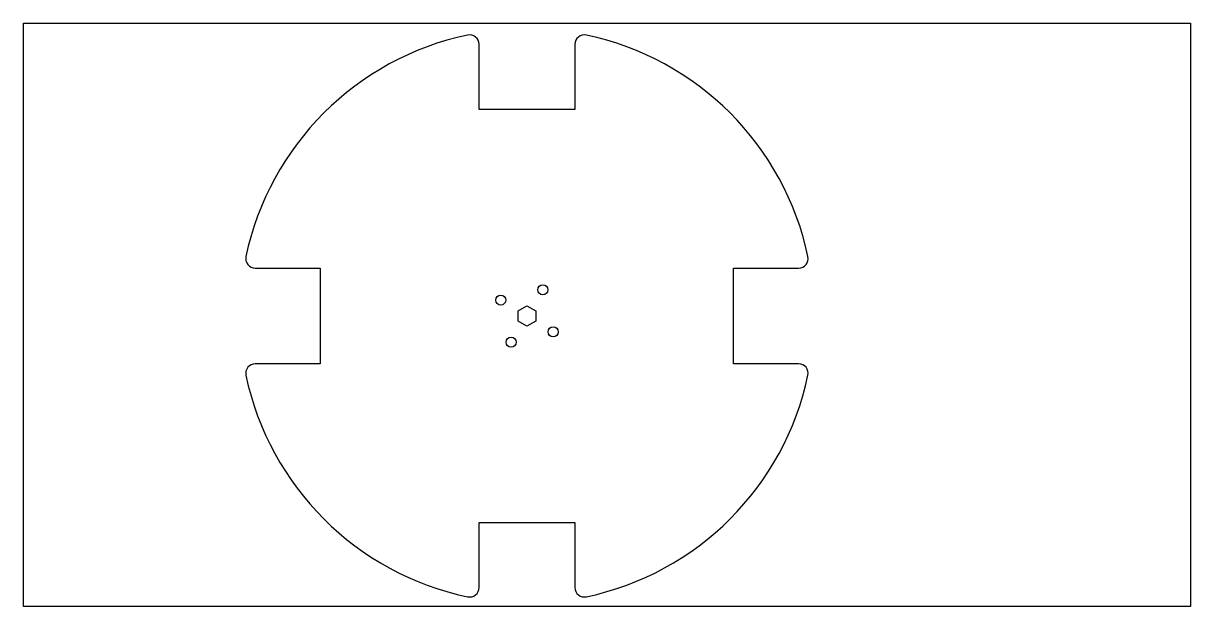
# Model space of a CAD drawing. Header units: inches. Extents: x -266 to 343, y -22 to 283.
import ezdxf

# ---------------------------------------------------------------- set-up
doc = ezdxf.new("R2010")
doc.units = ezdxf.units.IN

msp = doc.modelspace()

# ---------------------------------------------------------------- linework, layer by layer
for p, q in [((-266.36, -21.81), (-266.36, 282.99)), ((-266.36, 282.99), (343.24, 282.99)), ((343.24, 282.99), (343.24, -21.81)), ((343.24, -21.81), (-266.36, -21.81))]:
    msp.add_line(p, q)
at = {"color": 1, "linetype": 'Continuous', "lineweight": 25}
for p, q in [((-28.37, 238), (-28.37, 271.96)), ((21.63, 271.96), (21.63, 238)), ((21.63, 238), (-28.37, 238)), ((-145.23, 155.1), (-111.27, 155.1)), ((-111.27, 155.1), (-111.27, 105.1)), ((104.53, 105.1), (104.53, 155.1)), ((104.53, 155.1), (138.49, 155.1)), ((-7.95, 132.74), (-3.37, 135.39)), ((-3.37, 135.39), (1.21, 132.74)), ((-7.95, 127.45), (-7.95, 132.74)), ((1.21, 132.74), (1.21, 127.45)), ((-3.37, 124.81), (-7.95, 127.45)), ((1.21, 127.45), (-3.37, 124.81)), ((-111.27, 105.1), (-145.23, 105.1)), ((138.49, 105.1), (104.53, 105.1)), ((-28.37, -11.76), (-28.37, 22.2)), ((-28.37, 22.2), (21.63, 22.2)), ((21.63, 22.2), (21.63, -11.76))]:
    msp.add_line(p, q, dxfattribs=at)
for centre, radius in [((4.92, 143.78), 2.63), ((4.92, 143.78), 2.63), ((-17.05, 138.39), 2.62), ((-17.05, 138.39), 2.62), ((10.31, 121.81), 2.62), ((10.31, 121.81), 2.62), ((-11.67, 116.42), 2.63), ((-11.67, 116.42), 2.63)]:
    msp.add_circle(centre, radius, dxfattribs=at)
for centre, radius, start, end in [((-3.37, 130.1), 150, 101.94054, 168.05946), ((-33.37, 271.96), 5, 0, 101.94054), ((26.63, 271.96), 5, 78.05946, 180), ((-3.37, 130.1), 150, 11.94054, 78.05946), ((-145.23, 160.1), 5, 168.05946, 270), ((138.49, 160.1), 5, 270, 11.94054), ((-145.23, 100.1), 5, 90, 191.94054), ((138.49, 100.1), 5, 348.05946, 90), ((-3.37, 130.1), 150, 191.94054, 258.05946), ((-3.37, 130.1), 150, 281.94054, 348.05946), ((-33.37, -11.76), 5, 258.05946, 0), ((26.63, -11.76), 5, 180, 281.94054)]:
    msp.add_arc(centre, radius, start, end, dxfattribs=at)

doc.saveas('drawing.dxf')
